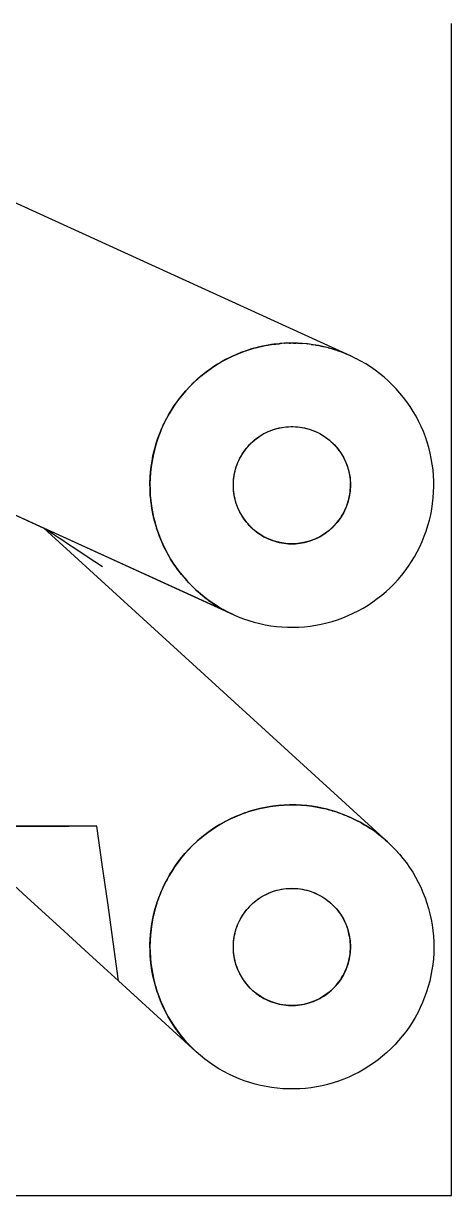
# Model space of a CAD drawing. Header units: millimetres. Extents: x -70 to 246, y -216 to 66.
# Drawn here: x 41.9 to 66, y -66 to 0 of the extents above; entities that cross this region are included whole.
import ezdxf

# ---------------------------------------------------------------- set-up
doc = ezdxf.new("R2010")
doc.units = ezdxf.units.MM
doc.layers.add('TOP_XY', color=7, linetype='Continuous')

msp = doc.modelspace()

# ---------------------------------------------------------------- linework, layer by layer
for centre in [(57, -26), (57, -52)]:
    msp.add_circle(centre, 3.3)
at = {"layer": 'TOP_XY'}
for p, q in [((66, -66), (66, 0)), ((40.851, -9.841), (60.32, -18.721)), ((54.426, -18.426), (54.127, -18.534)), ((54.149, -18.525), (54.384, -18.44)), ((54.384, -18.44), (54.622, -18.362)), ((54.384, -18.44), (54.426, -18.426)), ((54.729, -18.329), (54.426, -18.426)), ((54.622, -18.362), (54.426, -18.426)), ((54.622, -18.362), (54.862, -18.291)), ((54.622, -18.362), (54.729, -18.329)), ((55.036, -18.245), (54.729, -18.329)), ((54.862, -18.291), (54.729, -18.329)), ((54.862, -18.291), (55.105, -18.228)), ((54.862, -18.291), (55.036, -18.245)), ((55.345, -18.173), (55.036, -18.245)), ((55.105, -18.228), (55.036, -18.245)), ((55.105, -18.228), (55.349, -18.172)), ((55.105, -18.228), (55.345, -18.173)), ((55.658, -18.113), (55.345, -18.173)), ((55.349, -18.172), (55.345, -18.173)), ((55.349, -18.172), (55.594, -18.124)), ((55.594, -18.124), (55.841, -18.084)), ((55.594, -18.124), (55.658, -18.113)), ((55.973, -18.066), (55.658, -18.113)), ((55.841, -18.084), (55.658, -18.113)), ((55.841, -18.084), (56.09, -18.052)), ((55.841, -18.084), (55.973, -18.066)), ((56.289, -18.032), (55.973, -18.066)), ((56.09, -18.052), (55.973, -18.066)), ((56.09, -18.052), (56.339, -18.027)), ((56.09, -18.052), (56.289, -18.032)), ((56.606, -18.01), (56.289, -18.032)), ((56.339, -18.027), (56.289, -18.032)), ((56.588, -18.011), (56.339, -18.027)), ((56.839, -18.002), (56.588, -18.011)), ((56.588, -18.011), (56.606, -18.01)), ((56.924, -18), (56.606, -18.01)), ((56.839, -18.002), (56.606, -18.01)), ((57.089, -18), (56.839, -18.002)), ((56.839, -18.002), (56.924, -18)), ((57.089, -18), (56.924, -18)), ((57.242, -18.004), (56.924, -18)), ((57.339, -18.007), (57.089, -18)), ((57.089, -18), (57.242, -18.004)), ((57.339, -18.007), (57.242, -18.004)), ((57.56, -18.02), (57.242, -18.004)), ((57.589, -18.022), (57.339, -18.007)), ((57.339, -18.007), (57.56, -18.02)), ((57.589, -18.022), (57.56, -18.02)), ((57.877, -18.048), (57.56, -18.02)), ((57.838, -18.044), (57.589, -18.022)), ((58.087, -18.074), (57.838, -18.044)), ((57.838, -18.044), (57.877, -18.048)), ((58.087, -18.074), (57.877, -18.048)), ((58.192, -18.089), (57.877, -18.048)), ((58.334, -18.112), (58.087, -18.074)), ((58.087, -18.074), (58.192, -18.089)), ((58.334, -18.112), (58.192, -18.089)), ((58.506, -18.143), (58.192, -18.089)), ((58.58, -18.158), (58.334, -18.112)), ((58.334, -18.112), (58.506, -18.143)), ((58.58, -18.158), (58.506, -18.143)), ((58.817, -18.209), (58.506, -18.143)), ((58.825, -18.211), (58.58, -18.158)), ((58.58, -18.158), (58.817, -18.209)), ((58.825, -18.211), (58.817, -18.209)), ((59.125, -18.287), (58.817, -18.209)), ((59.068, -18.272), (58.825, -18.211)), ((59.308, -18.34), (59.068, -18.272)), ((59.068, -18.272), (59.125, -18.287)), ((59.308, -18.34), (59.125, -18.287)), ((59.43, -18.378), (59.125, -18.287)), ((59.547, -18.416), (59.308, -18.34)), ((59.308, -18.34), (59.43, -18.378)), ((59.547, -18.416), (59.43, -18.378)), ((59.731, -18.481), (59.43, -18.378)), ((59.783, -18.5), (59.547, -18.416)), ((59.547, -18.416), (59.731, -18.481)), ((52.98, -19.083), (52.708, -19.249)), ((52.804, -19.189), (53.019, -19.061)), ((52.804, -19.189), (52.98, -19.083)), ((53.258, -18.929), (52.98, -19.083)), ((53.019, -19.061), (52.98, -19.083)), ((53.019, -19.061), (53.239, -18.939)), ((53.239, -18.939), (53.461, -18.825)), ((53.239, -18.939), (53.258, -18.929)), ((53.542, -18.786), (53.258, -18.929)), ((53.461, -18.825), (53.258, -18.929)), ((53.461, -18.825), (53.687, -18.718)), ((53.461, -18.825), (53.542, -18.786)), ((53.832, -18.654), (53.542, -18.786)), ((53.687, -18.718), (53.542, -18.786)), ((53.687, -18.718), (53.917, -18.618)), ((53.687, -18.718), (53.832, -18.654)), ((54.127, -18.534), (53.832, -18.654)), ((53.917, -18.618), (53.832, -18.654)), ((53.917, -18.618), (54.149, -18.525)), ((53.917, -18.618), (54.127, -18.534)), ((54.149, -18.525), (54.127, -18.534)), ((59.783, -18.5), (59.731, -18.481)), ((60.028, -18.595), (59.731, -18.481)), ((60.016, -18.59), (59.783, -18.5)), ((60.169, -18.654), (60.016, -18.59)), ((60.016, -18.59), (60.028, -18.595)), ((60.32, -18.721), (60.028, -18.595)), ((60.169, -18.654), (60.028, -18.595)), ((60.32, -18.721), (60.169, -18.654)), ((60.32, -18.721), (60.607, -18.859)), ((60.888, -19.008), (60.607, -18.859)), ((61.163, -19.168), (60.888, -19.008)), ((51.794, -19.925), (51.987, -19.765)), ((52.186, -19.611), (51.935, -19.807)), ((51.987, -19.765), (51.935, -19.807)), ((51.987, -19.765), (52.184, -19.612)), ((52.184, -19.612), (52.387, -19.464)), ((52.184, -19.612), (52.186, -19.611)), ((52.443, -19.425), (52.186, -19.611)), ((52.387, -19.464), (52.186, -19.611)), ((52.387, -19.464), (52.593, -19.323)), ((52.387, -19.464), (52.443, -19.425)), ((52.708, -19.249), (52.443, -19.425)), ((52.593, -19.323), (52.443, -19.425)), ((52.593, -19.323), (52.804, -19.189)), ((52.593, -19.323), (52.708, -19.249)), ((52.804, -19.189), (52.708, -19.249)), ((61.431, -19.339), (61.163, -19.168)), ((61.692, -19.521), (61.431, -19.339)), ((61.946, -19.712), (61.692, -19.521)), ((62.192, -19.914), (61.946, -19.712)), ((51.234, -20.454), (51.018, -20.688)), ((51.077, -20.623), (51.248, -20.44)), ((51.077, -20.623), (51.234, -20.454)), ((51.459, -20.229), (51.234, -20.454)), ((51.248, -20.44), (51.234, -20.454)), ((51.248, -20.44), (51.425, -20.263)), ((51.425, -20.263), (51.607, -20.091)), ((51.425, -20.263), (51.459, -20.229)), ((51.693, -20.014), (51.459, -20.229)), ((51.607, -20.091), (51.459, -20.229)), ((51.607, -20.091), (51.794, -19.925)), ((51.607, -20.091), (51.693, -20.014)), ((51.935, -19.807), (51.693, -20.014)), ((51.794, -19.925), (51.693, -20.014)), ((51.794, -19.925), (51.935, -19.807)), ((62.43, -20.125), (62.192, -19.914)), ((62.659, -20.346), (62.43, -20.125)), ((62.88, -20.575), (62.659, -20.346)), ((50.599, -21.202), (50.752, -21.004)), ((50.812, -20.93), (50.615, -21.18)), ((50.752, -21.004), (50.615, -21.18)), ((50.752, -21.004), (50.911, -20.811)), ((50.752, -21.004), (50.812, -20.93)), ((51.018, -20.688), (50.812, -20.93)), ((50.911, -20.811), (50.812, -20.93)), ((50.911, -20.811), (51.077, -20.623)), ((50.911, -20.811), (51.018, -20.688)), ((51.077, -20.623), (51.018, -20.688)), ((63.091, -20.813), (62.88, -20.575)), ((63.292, -21.059), (63.091, -20.813)), ((63.484, -21.314), (63.292, -21.059)), ((50.252, -21.702), (50.087, -21.974)), ((50.177, -21.823), (50.311, -21.611)), ((50.177, -21.823), (50.252, -21.702)), ((50.429, -21.437), (50.252, -21.702)), ((50.311, -21.611), (50.252, -21.702)), ((50.311, -21.611), (50.452, -21.404)), ((50.311, -21.611), (50.429, -21.437)), ((50.615, -21.18), (50.429, -21.437)), ((50.452, -21.404), (50.429, -21.437)), ((50.452, -21.404), (50.599, -21.202)), ((50.599, -21.202), (50.615, -21.18)), ((63.665, -21.575), (63.484, -21.314)), ((63.835, -21.843), (63.665, -21.575)), ((49.932, -22.252), (49.789, -22.536)), ((49.816, -22.48), (49.929, -22.257)), ((49.929, -22.257), (50.05, -22.038)), ((49.929, -22.257), (49.932, -22.252)), ((50.087, -21.974), (49.932, -22.252)), ((50.05, -22.038), (49.932, -22.252)), ((50.05, -22.038), (50.177, -21.823)), ((50.05, -22.038), (50.087, -21.974)), ((50.177, -21.823), (50.087, -21.974)), ((63.995, -22.119), (63.835, -21.843)), ((64.144, -22.4), (63.995, -22.119)), ((64.282, -22.687), (64.144, -22.4)), ((49.518, -23.169), (49.61, -22.937)), ((49.657, -22.825), (49.536, -23.12)), ((49.61, -22.937), (49.536, -23.12)), ((49.61, -22.937), (49.709, -22.707)), ((49.61, -22.937), (49.657, -22.825)), ((49.789, -22.536), (49.657, -22.825)), ((49.709, -22.707), (49.657, -22.825)), ((49.709, -22.707), (49.816, -22.48)), ((49.709, -22.707), (49.789, -22.536)), ((49.816, -22.48), (49.789, -22.536)), ((55.312, -23.164), (55.426, -23.099)), ((55.426, -23.099), (55.543, -23.039)), ((55.543, -23.039), (55.662, -22.984)), ((55.662, -22.984), (55.783, -22.933)), ((55.783, -22.933), (55.906, -22.887)), ((55.906, -22.887), (56.03, -22.846)), ((56.03, -22.846), (56.156, -22.81)), ((56.156, -22.81), (56.284, -22.779)), ((56.284, -22.779), (56.413, -22.753)), ((56.413, -22.753), (56.542, -22.732)), ((56.542, -22.732), (56.672, -22.716)), ((56.672, -22.716), (56.803, -22.706)), ((56.803, -22.706), (56.934, -22.701)), ((56.934, -22.701), (57.066, -22.701)), ((57.066, -22.701), (57.197, -22.706)), ((57.197, -22.706), (57.328, -22.716)), ((57.328, -22.716), (57.458, -22.732)), ((57.458, -22.732), (57.587, -22.753)), ((57.587, -22.753), (57.716, -22.779)), ((57.716, -22.779), (57.844, -22.81)), ((57.844, -22.81), (57.97, -22.846)), ((57.97, -22.846), (58.094, -22.887)), ((58.094, -22.887), (58.217, -22.933)), ((58.217, -22.933), (58.338, -22.984)), ((58.338, -22.984), (58.457, -23.039)), ((58.457, -23.039), (58.574, -23.099)), ((58.574, -23.099), (58.688, -23.164)), ((64.408, -22.979), (64.282, -22.687)), ((64.522, -23.276), (64.408, -22.979)), ((49.331, -23.722), (49.247, -24.029)), ((49.285, -23.883), (49.355, -23.643)), ((49.285, -23.883), (49.331, -23.722)), ((49.428, -23.419), (49.331, -23.722)), ((49.355, -23.643), (49.331, -23.722)), ((49.355, -23.643), (49.433, -23.405)), ((49.355, -23.643), (49.428, -23.419)), ((49.536, -23.12), (49.428, -23.419)), ((49.433, -23.405), (49.428, -23.419)), ((49.433, -23.405), (49.518, -23.169)), ((49.518, -23.169), (49.536, -23.12)), ((54.51, -23.834), (54.598, -23.737)), ((54.598, -23.737), (54.69, -23.643)), ((54.69, -23.643), (54.785, -23.553)), ((54.785, -23.553), (54.884, -23.467)), ((54.884, -23.467), (54.987, -23.385)), ((54.987, -23.385), (55.092, -23.307)), ((55.092, -23.307), (55.201, -23.234)), ((55.201, -23.234), (55.312, -23.164)), ((58.688, -23.164), (58.799, -23.234)), ((58.799, -23.234), (58.908, -23.307)), ((58.908, -23.307), (59.013, -23.385)), ((59.013, -23.385), (59.116, -23.467)), ((59.116, -23.467), (59.215, -23.553)), ((59.215, -23.553), (59.31, -23.643)), ((59.31, -23.643), (59.402, -23.737)), ((59.402, -23.737), (59.49, -23.834)), ((64.624, -23.577), (64.522, -23.276)), ((64.714, -23.882), (64.624, -23.577)), ((49.174, -24.338), (49.115, -24.651)), ((49.116, -24.643), (49.168, -24.37)), ((49.168, -24.37), (49.223, -24.125)), ((49.168, -24.37), (49.174, -24.338)), ((49.247, -24.029), (49.174, -24.338)), ((49.223, -24.125), (49.174, -24.338)), ((49.223, -24.125), (49.285, -23.883)), ((49.223, -24.125), (49.247, -24.029)), ((49.285, -23.883), (49.247, -24.029)), ((54.069, -24.484), (54.131, -24.369)), ((54.131, -24.369), (54.198, -24.256)), ((54.198, -24.256), (54.27, -24.146)), ((54.27, -24.146), (54.346, -24.039)), ((54.346, -24.039), (54.426, -23.935)), ((54.426, -23.935), (54.51, -23.834)), ((59.49, -23.834), (59.574, -23.935)), ((59.574, -23.935), (59.654, -24.039)), ((59.654, -24.039), (59.73, -24.146)), ((59.73, -24.146), (59.802, -24.256)), ((59.802, -24.256), (59.869, -24.369)), ((59.869, -24.369), (59.931, -24.484)), ((64.793, -24.19), (64.714, -23.882)), ((64.858, -24.501), (64.793, -24.19)), ((34.368, -24.47), (53.68, -33.279)), ((34.368, -24.47), (43.017, -28.415)), ((49.067, -24.965), (49.032, -25.282)), ((49.035, -25.255), (49.069, -24.948)), ((49.035, -25.255), (49.067, -24.965)), ((49.115, -24.651), (49.067, -24.965)), ((49.069, -24.948), (49.067, -24.965)), ((49.069, -24.948), (49.116, -24.643)), ((49.069, -24.948), (49.115, -24.651)), ((49.116, -24.643), (49.115, -24.651)), ((53.827, -25.093), (53.866, -24.968)), ((53.866, -24.968), (53.909, -24.844)), ((53.909, -24.844), (53.958, -24.722)), ((53.958, -24.722), (54.011, -24.602)), ((54.011, -24.602), (54.069, -24.484)), ((59.931, -24.484), (59.989, -24.602)), ((59.989, -24.602), (60.042, -24.722)), ((60.042, -24.722), (60.091, -24.844)), ((60.091, -24.844), (60.134, -24.968)), ((60.134, -24.968), (60.173, -25.093)), ((64.912, -24.815), (64.858, -24.501)), ((64.953, -25.13), (64.912, -24.815)), ((49.01, -25.599), (49, -25.917)), ((49.001, -25.872), (49.012, -25.563)), ((49.001, -25.872), (49.01, -25.599)), ((49.032, -25.282), (49.01, -25.599)), ((49.012, -25.563), (49.01, -25.599)), ((49.012, -25.563), (49.035, -25.255)), ((49.012, -25.563), (49.032, -25.282)), ((49.035, -25.255), (49.032, -25.282)), ((53.703, -25.869), (53.71, -25.738)), ((53.71, -25.738), (53.723, -25.607)), ((53.723, -25.607), (53.742, -25.477)), ((53.742, -25.477), (53.765, -25.348)), ((53.765, -25.348), (53.793, -25.22)), ((53.793, -25.22), (53.827, -25.093)), ((60.173, -25.093), (60.207, -25.22)), ((60.207, -25.22), (60.235, -25.348)), ((60.235, -25.348), (60.258, -25.477)), ((60.258, -25.477), (60.277, -25.607)), ((60.277, -25.607), (60.29, -25.738)), ((60.29, -25.738), (60.297, -25.869)), ((64.981, -25.447), (64.953, -25.13)), ((64.997, -25.765), (64.981, -25.447)), ((49.001, -25.872), (49, -25.917)), ((49.002, -26.181), (49, -25.917)), ((49, -25.917), (49.003, -26.235)), ((49.002, -26.181), (49.001, -25.872)), ((49.015, -26.49), (49.002, -26.181)), ((49.002, -26.181), (49.003, -26.235)), ((49.015, -26.49), (49.003, -26.235)), ((49.003, -26.235), (49.019, -26.553)), ((53.7, -26), (53.703, -25.869)), ((53.703, -26.131), (53.7, -26)), ((53.71, -26.262), (53.703, -26.131)), ((53.723, -26.393), (53.71, -26.262)), ((53.742, -26.523), (53.723, -26.393)), ((60.258, -26.523), (60.277, -26.393)), ((60.277, -26.393), (60.29, -26.262)), ((60.29, -26.262), (60.297, -26.131)), ((60.3, -26), (60.297, -25.869)), ((60.297, -26.131), (60.3, -26)), ((64.99, -26.401), (65, -26.083)), ((65, -26.083), (64.997, -25.765)), ((49.04, -26.798), (49.015, -26.49)), ((49.015, -26.49), (49.019, -26.553)), ((49.04, -26.798), (49.019, -26.553)), ((49.019, -26.553), (49.047, -26.87)), ((49.077, -27.105), (49.04, -26.798)), ((49.04, -26.798), (49.047, -26.87)), ((49.077, -27.105), (49.047, -26.87)), ((49.047, -26.87), (49.088, -27.185)), ((53.765, -26.652), (53.742, -26.523)), ((53.793, -26.78), (53.765, -26.652)), ((53.827, -26.907), (53.793, -26.78)), ((53.866, -27.032), (53.827, -26.907)), ((53.909, -27.156), (53.866, -27.032)), ((60.091, -27.156), (60.134, -27.032)), ((60.134, -27.032), (60.173, -26.907)), ((60.173, -26.907), (60.207, -26.78)), ((60.207, -26.78), (60.235, -26.652)), ((60.235, -26.652), (60.258, -26.523)), ((64.885, -27.349), (64.933, -27.035)), ((64.933, -27.035), (64.968, -26.718)), ((64.968, -26.718), (64.99, -26.401)), ((49.125, -27.41), (49.077, -27.105)), ((49.077, -27.105), (49.088, -27.185)), ((49.125, -27.41), (49.088, -27.185)), ((49.088, -27.185), (49.142, -27.499)), ((49.186, -27.713), (49.125, -27.41)), ((49.125, -27.41), (49.142, -27.499)), ((49.186, -27.713), (49.142, -27.499)), ((49.142, -27.499), (49.207, -27.81)), ((49.258, -28.014), (49.186, -27.713)), ((49.186, -27.713), (49.207, -27.81)), ((53.958, -27.278), (53.909, -27.156)), ((54.011, -27.398), (53.958, -27.278)), ((54.069, -27.516), (54.011, -27.398)), ((54.131, -27.631), (54.069, -27.516)), ((54.198, -27.744), (54.131, -27.631)), ((59.802, -27.744), (59.869, -27.631)), ((59.869, -27.631), (59.931, -27.516)), ((59.931, -27.516), (59.989, -27.398)), ((59.989, -27.398), (60.042, -27.278)), ((60.042, -27.278), (60.091, -27.156)), ((64.753, -27.971), (64.826, -27.662)), ((64.826, -27.662), (64.885, -27.349)), ((49.258, -28.014), (49.207, -27.81)), ((49.207, -27.81), (49.286, -28.118)), ((49.341, -28.311), (49.258, -28.014)), ((49.258, -28.014), (49.286, -28.118)), ((49.341, -28.311), (49.286, -28.118)), ((49.286, -28.118), (49.376, -28.423)), ((49.436, -28.605), (49.341, -28.311)), ((49.341, -28.311), (49.376, -28.423)), ((54.27, -27.854), (54.198, -27.744)), ((54.346, -27.961), (54.27, -27.854)), ((54.426, -28.065), (54.346, -27.961)), ((54.51, -28.166), (54.426, -28.065)), ((54.598, -28.263), (54.51, -28.166)), ((54.598, -28.263), (54.69, -28.357)), ((54.69, -28.357), (54.785, -28.447)), ((59.215, -28.447), (59.31, -28.357)), ((59.31, -28.357), (59.402, -28.263)), ((59.402, -28.263), (59.49, -28.166)), ((59.49, -28.166), (59.574, -28.065)), ((59.574, -28.065), (59.654, -27.961)), ((59.654, -27.961), (59.73, -27.854)), ((59.73, -27.854), (59.802, -27.744)), ((64.572, -28.581), (64.669, -28.278)), ((64.669, -28.278), (64.753, -27.971)), ((43.018, -28.415), (43.017, -28.415)), ((43.017, -28.415), (43.017, -28.415)), ((53.68, -33.279), (43.017, -28.415)), ((43.017, -28.415), (43.017, -28.415)), ((43.017, -28.415), (62.392, -46.09)), ((43.019, -28.416), (43.018, -28.415)), ((43.018, -28.415), (43.018, -28.415)), ((43.02, -28.417), (43.019, -28.416)), ((43.019, -28.416), (43.019, -28.416)), ((43.021, -28.418), (43.02, -28.417)), ((43.022, -28.418), (43.021, -28.418)), ((43.024, -28.419), (43.022, -28.418)), ((43.025, -28.42), (43.024, -28.419)), ((43.027, -28.422), (43.025, -28.42)), ((43.03, -28.423), (43.027, -28.422)), ((43.032, -28.425), (43.03, -28.423)), ((43.035, -28.427), (43.032, -28.425)), ((43.038, -28.429), (43.035, -28.427)), ((43.041, -28.431), (43.038, -28.429)), ((43.045, -28.433), (43.041, -28.431)), ((43.05, -28.437), (43.045, -28.433)), ((43.055, -28.44), (43.05, -28.437)), ((43.061, -28.444), (43.055, -28.44)), ((43.069, -28.449), (43.061, -28.444)), ((43.076, -28.454), (43.069, -28.449)), ((43.086, -28.46), (43.076, -28.454)), ((43.097, -28.468), (43.086, -28.46)), ((43.11, -28.476), (43.097, -28.468)), ((43.127, -28.487), (43.11, -28.476)), ((43.146, -28.5), (43.127, -28.487)), ((43.17, -28.515), (43.146, -28.5)), ((43.198, -28.534), (43.17, -28.515)), ((43.232, -28.557), (43.198, -28.534)), ((43.273, -28.584), (43.232, -28.557)), ((43.328, -28.62), (43.273, -28.584)), ((43.401, -28.669), (43.328, -28.62)), ((43.492, -28.729), (43.401, -28.669)), ((43.617, -28.811), (43.492, -28.729)), ((43.789, -28.924), (43.617, -28.811)), ((44.027, -29.082), (43.789, -28.924)), ((49.436, -28.605), (49.376, -28.423)), ((49.376, -28.423), (49.478, -28.724)), ((49.542, -28.895), (49.436, -28.605)), ((49.436, -28.605), (49.478, -28.724)), ((49.542, -28.895), (49.478, -28.724)), ((49.478, -28.724), (49.592, -29.021)), ((49.66, -29.181), (49.542, -28.895)), ((49.542, -28.895), (49.592, -29.021)), ((49.66, -29.181), (49.592, -29.021)), ((49.592, -29.021), (49.718, -29.313)), ((54.785, -28.447), (54.884, -28.533)), ((54.884, -28.533), (54.987, -28.615)), ((54.987, -28.615), (55.092, -28.693)), ((55.092, -28.693), (55.201, -28.766)), ((55.201, -28.766), (55.312, -28.836)), ((55.312, -28.836), (55.426, -28.901)), ((55.426, -28.901), (55.543, -28.961)), ((55.543, -28.961), (55.662, -29.016)), ((55.662, -29.016), (55.783, -29.067)), ((58.217, -29.067), (58.338, -29.016)), ((58.338, -29.016), (58.457, -28.961)), ((58.457, -28.961), (58.574, -28.901)), ((58.574, -28.901), (58.688, -28.836)), ((58.688, -28.836), (58.799, -28.766)), ((58.799, -28.766), (58.908, -28.693)), ((58.908, -28.693), (59.013, -28.615)), ((59.013, -28.615), (59.116, -28.533)), ((59.116, -28.533), (59.215, -28.447)), ((64.343, -29.175), (64.464, -28.88)), ((64.464, -28.88), (64.572, -28.581)), ((44.36, -29.302), (44.027, -29.082)), ((44.821, -29.607), (44.36, -29.302)), ((45.457, -30.026), (44.821, -29.607)), ((49.788, -29.462), (49.66, -29.181)), ((49.66, -29.181), (49.718, -29.313)), ((49.788, -29.462), (49.718, -29.313)), ((49.718, -29.313), (49.856, -29.6)), ((49.927, -29.738), (49.788, -29.462)), ((49.788, -29.462), (49.856, -29.6)), ((49.927, -29.738), (49.856, -29.6)), ((49.856, -29.6), (50.005, -29.881)), ((55.783, -29.067), (55.906, -29.113)), ((55.906, -29.113), (56.03, -29.154)), ((56.03, -29.154), (56.156, -29.19)), ((56.156, -29.19), (56.284, -29.221)), ((56.284, -29.221), (56.413, -29.247)), ((56.413, -29.247), (56.542, -29.268)), ((56.542, -29.268), (56.672, -29.284)), ((56.672, -29.284), (56.803, -29.294)), ((56.803, -29.294), (56.934, -29.299)), ((56.934, -29.299), (57.066, -29.299)), ((57.066, -29.299), (57.197, -29.294)), ((57.197, -29.294), (57.328, -29.284)), ((57.328, -29.284), (57.458, -29.268)), ((57.458, -29.268), (57.587, -29.247)), ((57.587, -29.247), (57.716, -29.221)), ((57.716, -29.221), (57.844, -29.19)), ((57.844, -29.19), (57.97, -29.154)), ((57.97, -29.154), (58.094, -29.113)), ((58.094, -29.113), (58.217, -29.067)), ((64.068, -29.748), (64.211, -29.464)), ((64.211, -29.464), (64.343, -29.175)), ((46.315, -30.593), (45.457, -30.026)), ((50.077, -30.008), (49.927, -29.738)), ((49.927, -29.738), (50.005, -29.881)), ((50.077, -30.008), (50.005, -29.881)), ((50.005, -29.881), (50.165, -30.157)), ((50.237, -30.273), (50.077, -30.008)), ((50.077, -30.008), (50.165, -30.157)), ((50.237, -30.273), (50.165, -30.157)), ((50.165, -30.157), (50.335, -30.425)), ((50.407, -30.531), (50.237, -30.273)), ((50.237, -30.273), (50.335, -30.425)), ((63.571, -30.563), (63.748, -30.298)), ((63.748, -30.298), (63.913, -30.026)), ((63.913, -30.026), (64.068, -29.748)), ((50.407, -30.531), (50.335, -30.425)), ((50.335, -30.425), (50.516, -30.686)), ((50.587, -30.782), (50.407, -30.531)), ((50.407, -30.531), (50.516, -30.686)), ((50.587, -30.782), (50.516, -30.686)), ((50.516, -30.686), (50.708, -30.941)), ((50.776, -31.026), (50.587, -30.782)), ((50.587, -30.782), (50.708, -30.941)), ((50.776, -31.026), (50.708, -30.941)), ((50.708, -30.941), (50.909, -31.187)), ((63.188, -31.07), (63.385, -30.82)), ((63.385, -30.82), (63.571, -30.563)), ((50.975, -31.263), (50.776, -31.026)), ((50.776, -31.026), (50.909, -31.187)), ((50.975, -31.263), (50.909, -31.187)), ((50.909, -31.187), (51.12, -31.425)), ((51.182, -31.491), (50.975, -31.263)), ((50.975, -31.263), (51.12, -31.425)), ((51.182, -31.491), (51.12, -31.425)), ((51.12, -31.425), (51.341, -31.654)), ((51.399, -31.712), (51.182, -31.491)), ((51.182, -31.491), (51.341, -31.654)), ((51.399, -31.712), (51.341, -31.654)), ((51.341, -31.654), (51.57, -31.875)), ((62.541, -31.771), (62.766, -31.546)), ((62.766, -31.546), (62.982, -31.312)), ((62.982, -31.312), (63.188, -31.07)), ((51.624, -31.924), (51.399, -31.712)), ((51.399, -31.712), (51.57, -31.875)), ((51.624, -31.924), (51.57, -31.875)), ((51.57, -31.875), (51.808, -32.086)), ((51.856, -32.127), (51.624, -31.924)), ((51.624, -31.924), (51.808, -32.086)), ((51.856, -32.127), (51.808, -32.086)), ((51.808, -32.086), (52.054, -32.288)), ((52.097, -32.321), (51.856, -32.127)), ((51.856, -32.127), (52.054, -32.288)), ((52.097, -32.321), (52.054, -32.288)), ((52.054, -32.288), (52.308, -32.479)), ((52.345, -32.506), (52.097, -32.321)), ((52.097, -32.321), (52.308, -32.479)), ((61.814, -32.389), (62.065, -32.193)), ((62.065, -32.193), (62.307, -31.986)), ((62.307, -31.986), (62.541, -31.771)), ((52.345, -32.506), (52.308, -32.479)), ((52.308, -32.479), (52.569, -32.661)), ((52.599, -32.681), (52.345, -32.506)), ((52.345, -32.506), (52.569, -32.661)), ((52.599, -32.681), (52.569, -32.661)), ((52.569, -32.661), (52.837, -32.832)), ((52.861, -32.846), (52.599, -32.681)), ((52.599, -32.681), (52.837, -32.832)), ((52.861, -32.846), (52.837, -32.832)), ((52.837, -32.832), (53.112, -32.992)), ((52.861, -32.846), (53.128, -33.001)), ((52.861, -32.846), (53.112, -32.992)), ((53.128, -33.001), (53.112, -32.992)), ((53.112, -32.992), (53.393, -33.141)), ((60.742, -33.071), (61.02, -32.917)), ((61.02, -32.917), (61.292, -32.751)), ((61.292, -32.751), (61.557, -32.575)), ((61.557, -32.575), (61.814, -32.389)), ((53.401, -33.145), (53.128, -33.001)), ((53.128, -33.001), (53.393, -33.141)), ((53.68, -33.279), (53.393, -33.141)), ((53.401, -33.145), (53.393, -33.141)), ((53.68, -33.279), (53.401, -33.145)), ((53.68, -33.279), (53.972, -33.405)), ((53.972, -33.405), (54.269, -33.519)), ((54.269, -33.519), (54.57, -33.622)), ((54.57, -33.622), (54.875, -33.713)), ((59.271, -33.671), (59.574, -33.574)), ((59.574, -33.574), (59.873, -33.466)), ((59.873, -33.466), (60.168, -33.346)), ((60.168, -33.346), (60.458, -33.214)), ((60.458, -33.214), (60.742, -33.071)), ((54.875, -33.713), (55.183, -33.791)), ((55.183, -33.791), (55.494, -33.857)), ((55.494, -33.857), (55.808, -33.911)), ((55.808, -33.911), (56.123, -33.952)), ((56.123, -33.952), (56.44, -33.98)), ((56.44, -33.98), (56.758, -33.996)), ((56.758, -33.996), (57.076, -34)), ((57.076, -34), (57.394, -33.99)), ((57.394, -33.99), (57.711, -33.968)), ((57.711, -33.968), (58.027, -33.934)), ((58.027, -33.934), (58.342, -33.887)), ((58.342, -33.887), (58.655, -33.827)), ((58.655, -33.827), (58.964, -33.755)), ((58.964, -33.755), (59.271, -33.671)), ((54.91, -44.278), (55.196, -44.206)), ((55.294, -44.184), (54.985, -44.258)), ((55.196, -44.206), (54.985, -44.258)), ((55.196, -44.206), (55.484, -44.145)), ((55.196, -44.206), (55.294, -44.184)), ((55.606, -44.122), (55.294, -44.184)), ((55.484, -44.145), (55.294, -44.184)), ((55.484, -44.145), (55.775, -44.094)), ((55.484, -44.145), (55.606, -44.122)), ((55.921, -44.073), (55.606, -44.122)), ((55.775, -44.094), (55.606, -44.122)), ((55.775, -44.094), (56.067, -44.055)), ((55.775, -44.094), (55.921, -44.073)), ((56.237, -44.036), (55.921, -44.073)), ((56.067, -44.055), (55.921, -44.073)), ((56.067, -44.055), (56.36, -44.026)), ((56.067, -44.055), (56.237, -44.036)), ((56.554, -44.012), (56.237, -44.036)), ((56.36, -44.026), (56.237, -44.036)), ((56.36, -44.026), (56.654, -44.007)), ((56.36, -44.026), (56.554, -44.012)), ((56.872, -44.001), (56.554, -44.012)), ((56.654, -44.007), (56.554, -44.012)), ((56.654, -44.007), (56.949, -44)), ((56.654, -44.007), (56.872, -44.001)), ((56.949, -44), (56.872, -44.001)), ((57.19, -44.002), (56.872, -44.001)), ((56.949, -44), (57.244, -44.004)), ((56.949, -44), (57.19, -44.002)), ((57.244, -44.004), (57.19, -44.002)), ((57.508, -44.016), (57.19, -44.002)), ((57.244, -44.004), (57.538, -44.018)), ((57.244, -44.004), (57.508, -44.016)), ((57.538, -44.018), (57.508, -44.016)), ((57.825, -44.043), (57.508, -44.016)), ((57.538, -44.018), (57.832, -44.043)), ((57.538, -44.018), (57.825, -44.043)), ((57.832, -44.043), (57.825, -44.043)), ((58.141, -44.082), (57.825, -44.043)), ((57.832, -44.043), (58.125, -44.079)), ((58.125, -44.079), (58.416, -44.126)), ((58.125, -44.079), (58.141, -44.082)), ((58.416, -44.126), (58.141, -44.082)), ((58.454, -44.133), (58.141, -44.082)), ((58.416, -44.126), (58.705, -44.184)), ((58.416, -44.126), (58.454, -44.133)), ((58.705, -44.184), (58.454, -44.133)), ((58.766, -44.197), (58.454, -44.133)), ((58.992, -44.252), (58.705, -44.184)), ((58.705, -44.184), (58.766, -44.197)), ((58.992, -44.252), (58.766, -44.197)), ((59.075, -44.274), (58.766, -44.197)), ((53.495, -44.808), (53.212, -44.953)), ((53.267, -44.924), (53.53, -44.792)), ((53.267, -44.924), (53.495, -44.808)), ((53.784, -44.675), (53.495, -44.808)), ((53.53, -44.792), (53.495, -44.808)), ((53.53, -44.792), (53.798, -44.669)), ((53.53, -44.792), (53.784, -44.675)), ((54.078, -44.553), (53.784, -44.675)), ((53.798, -44.669), (53.784, -44.675)), ((53.798, -44.669), (54.07, -44.556)), ((54.07, -44.556), (54.347, -44.453)), ((54.07, -44.556), (54.078, -44.553)), ((54.376, -44.442), (54.078, -44.553)), ((54.347, -44.453), (54.078, -44.553)), ((54.347, -44.453), (54.627, -44.36)), ((54.347, -44.453), (54.376, -44.442)), ((54.679, -44.344), (54.376, -44.442)), ((54.627, -44.36), (54.376, -44.442)), ((54.627, -44.36), (54.91, -44.278)), ((54.627, -44.36), (54.679, -44.344)), ((54.985, -44.258), (54.679, -44.344)), ((54.91, -44.278), (54.679, -44.344)), ((54.91, -44.278), (54.985, -44.258)), ((59.276, -44.331), (58.992, -44.252)), ((58.992, -44.252), (59.075, -44.274)), ((59.276, -44.331), (59.075, -44.274)), ((59.38, -44.362), (59.075, -44.274)), ((59.557, -44.42), (59.276, -44.331)), ((59.276, -44.331), (59.38, -44.362)), ((59.557, -44.42), (59.38, -44.362)), ((59.682, -44.463), (59.38, -44.362)), ((59.835, -44.519), (59.557, -44.42)), ((59.557, -44.42), (59.682, -44.463)), ((59.835, -44.519), (59.682, -44.463)), ((59.98, -44.576), (59.682, -44.463)), ((60.108, -44.629), (59.835, -44.519)), ((59.835, -44.519), (59.98, -44.576)), ((60.108, -44.629), (59.98, -44.576)), ((60.272, -44.7), (59.98, -44.576)), ((60.378, -44.748), (60.108, -44.629)), ((60.108, -44.629), (60.272, -44.7)), ((60.378, -44.748), (60.272, -44.7)), ((60.56, -44.836), (60.272, -44.7)), ((60.643, -44.878), (60.378, -44.748)), ((60.378, -44.748), (60.56, -44.836)), ((60.643, -44.878), (60.56, -44.836)), ((60.842, -44.983), (60.56, -44.836)), ((60.903, -45.017), (60.643, -44.878)), ((60.643, -44.878), (60.842, -44.983)), ((46.002, -45.2), (37.676, -45.2)), ((41.151, -45.2), (42.818, -45.2)), ((42.818, -45.2), (44.436, -45.2)), ((46.002, -45.2), (44.436, -45.2)), ((46.313, -47.351), (46.002, -45.2)), ((52.401, -45.454), (52.144, -45.642)), ((52.268, -45.55), (52.509, -45.38)), ((52.268, -45.55), (52.401, -45.454)), ((52.664, -45.277), (52.401, -45.454)), ((52.509, -45.38), (52.401, -45.454)), ((52.509, -45.38), (52.756, -45.219)), ((52.509, -45.38), (52.664, -45.277)), ((52.935, -45.11), (52.664, -45.277)), ((52.756, -45.219), (52.664, -45.277)), ((52.756, -45.219), (53.009, -45.067)), ((52.756, -45.219), (52.935, -45.11)), ((53.212, -44.953), (52.935, -45.11)), ((53.009, -45.067), (52.935, -45.11)), ((53.009, -45.067), (53.267, -44.924)), ((53.009, -45.067), (53.212, -44.953)), ((53.267, -44.924), (53.212, -44.953)), ((60.903, -45.017), (60.842, -44.983)), ((61.118, -45.141), (60.842, -44.983)), ((61.158, -45.165), (60.903, -45.017)), ((60.903, -45.017), (61.118, -45.141)), ((61.158, -45.165), (61.118, -45.141)), ((61.387, -45.31), (61.118, -45.141)), ((61.407, -45.323), (61.158, -45.165)), ((61.158, -45.165), (61.387, -45.31)), ((61.407, -45.323), (61.387, -45.31)), ((61.65, -45.49), (61.387, -45.31)), ((61.65, -45.49), (61.407, -45.323)), ((61.886, -45.666), (61.65, -45.49)), ((61.886, -45.666), (61.65, -45.49)), ((61.65, -45.49), (61.65, -45.49)), ((61.905, -45.68), (61.65, -45.49)), ((51.372, -46.315), (51.585, -46.111)), ((51.654, -46.048), (51.422, -46.266)), ((51.585, -46.111), (51.422, -46.266)), ((51.585, -46.111), (51.806, -45.916)), ((51.585, -46.111), (51.654, -46.048)), ((51.895, -45.84), (51.654, -46.048)), ((51.806, -45.916), (51.654, -46.048)), ((51.806, -45.916), (52.034, -45.728)), ((51.806, -45.916), (51.895, -45.84)), ((52.144, -45.642), (51.895, -45.84)), ((52.034, -45.728), (51.895, -45.84)), ((52.034, -45.728), (52.268, -45.55)), ((52.034, -45.728), (52.144, -45.642)), ((52.268, -45.55), (52.144, -45.642)), ((62.116, -45.85), (61.886, -45.666)), ((61.886, -45.666), (61.905, -45.68)), ((62.116, -45.85), (61.905, -45.68)), ((62.152, -45.88), (61.905, -45.68)), ((62.255, -45.968), (62.116, -45.85)), ((62.116, -45.85), (62.152, -45.88)), ((62.255, -45.968), (62.152, -45.88)), ((62.392, -46.09), (62.152, -45.88)), ((62.255, -45.968), (62.392, -46.09)), ((62.392, -46.09), (62.622, -46.309)), ((50.984, -46.727), (50.779, -46.97)), ((50.779, -46.97), (50.968, -46.745)), ((50.968, -46.745), (50.779, -46.97)), ((50.968, -46.745), (51.166, -46.526)), ((50.968, -46.745), (50.984, -46.727)), ((51.198, -46.492), (50.984, -46.727)), ((51.166, -46.526), (50.984, -46.727)), ((51.166, -46.526), (51.372, -46.315)), ((51.166, -46.526), (51.198, -46.492)), ((51.422, -46.266), (51.198, -46.492)), ((51.372, -46.315), (51.198, -46.492)), ((51.372, -46.315), (51.422, -46.266)), ((62.622, -46.309), (62.844, -46.537)), ((62.844, -46.537), (63.057, -46.774)), ((63.057, -46.774), (63.26, -47.019)), ((39.906, -47.234), (42.061, -49.2)), ((46.622, -49.521), (46.313, -47.351)), ((50.399, -47.48), (50.225, -47.746)), ((50.262, -47.688), (50.425, -47.442)), ((50.262, -47.688), (50.399, -47.48)), ((50.584, -47.222), (50.399, -47.48)), ((50.425, -47.442), (50.399, -47.48)), ((50.425, -47.442), (50.598, -47.203)), ((50.425, -47.442), (50.584, -47.222)), ((50.779, -46.97), (50.584, -47.222)), ((50.598, -47.203), (50.584, -47.222)), ((50.598, -47.203), (50.779, -46.97)), ((63.26, -47.019), (63.453, -47.271)), ((63.453, -47.271), (63.636, -47.532)), ((50.061, -48.019), (49.908, -48.298)), ((49.963, -48.196), (50.108, -47.939)), ((49.963, -48.196), (50.061, -48.019)), ((50.225, -47.746), (50.061, -48.019)), ((50.108, -47.939), (50.061, -48.019)), ((50.108, -47.939), (50.262, -47.688)), ((50.108, -47.939), (50.225, -47.746)), ((50.262, -47.688), (50.225, -47.746)), ((63.636, -47.532), (63.808, -47.799)), ((63.808, -47.799), (63.97, -48.073)), ((63.97, -48.073), (64.12, -48.353)), ((49.586, -48.995), (49.701, -48.724)), ((49.766, -48.583), (49.636, -48.873)), ((49.701, -48.724), (49.636, -48.873)), ((49.701, -48.724), (49.827, -48.457)), ((49.701, -48.724), (49.766, -48.583)), ((49.908, -48.298), (49.766, -48.583)), ((49.827, -48.457), (49.766, -48.583)), ((49.827, -48.457), (49.963, -48.196)), ((49.827, -48.457), (49.908, -48.298)), ((49.963, -48.196), (49.908, -48.298)), ((56.03, -48.846), (56.156, -48.81)), ((56.156, -48.81), (56.284, -48.779)), ((56.284, -48.779), (56.413, -48.753)), ((56.413, -48.753), (56.542, -48.732)), ((56.542, -48.732), (56.672, -48.716)), ((56.672, -48.716), (56.803, -48.706)), ((56.803, -48.706), (56.934, -48.701)), ((56.934, -48.701), (57.066, -48.701)), ((57.066, -48.701), (57.197, -48.706)), ((57.197, -48.706), (57.328, -48.716)), ((57.328, -48.716), (57.458, -48.732)), ((57.458, -48.732), (57.587, -48.753)), ((57.587, -48.753), (57.716, -48.779)), ((57.716, -48.779), (57.844, -48.81)), ((57.844, -48.81), (57.97, -48.846)), ((64.12, -48.353), (64.26, -48.639)), ((64.26, -48.639), (64.388, -48.93)), ((42.061, -49.2), (43.933, -50.908)), ((49.411, -49.468), (49.317, -49.772)), ((49.385, -49.549), (49.48, -49.271)), ((49.385, -49.549), (49.411, -49.468)), ((49.518, -49.169), (49.411, -49.468)), ((49.48, -49.271), (49.411, -49.468)), ((49.48, -49.271), (49.586, -48.995)), ((49.48, -49.271), (49.518, -49.169)), ((49.636, -48.873), (49.518, -49.169)), ((49.586, -48.995), (49.518, -49.169)), ((49.586, -48.995), (49.636, -48.873)), ((54.785, -49.553), (54.884, -49.467)), ((54.884, -49.467), (54.987, -49.385)), ((54.987, -49.385), (55.092, -49.307)), ((55.092, -49.307), (55.201, -49.234)), ((55.201, -49.234), (55.312, -49.164)), ((55.312, -49.164), (55.426, -49.099)), ((55.426, -49.099), (55.543, -49.039)), ((55.543, -49.039), (55.662, -48.984)), ((55.662, -48.984), (55.783, -48.933)), ((55.783, -48.933), (55.906, -48.887)), ((55.906, -48.887), (56.03, -48.846)), ((57.97, -48.846), (58.094, -48.887)), ((58.094, -48.887), (58.217, -48.933)), ((58.217, -48.933), (58.338, -48.984)), ((58.338, -48.984), (58.457, -49.039)), ((58.457, -49.039), (58.574, -49.099)), ((58.574, -49.099), (58.688, -49.164)), ((58.688, -49.164), (58.799, -49.234)), ((58.799, -49.234), (58.908, -49.307)), ((58.908, -49.307), (59.013, -49.385)), ((59.013, -49.385), (59.116, -49.467)), ((59.116, -49.467), (59.215, -49.553)), ((64.388, -48.93), (64.504, -49.227)), ((64.504, -49.227), (64.608, -49.527)), ((46.928, -51.71), (46.622, -49.521)), ((49.161, -50.405), (49.225, -50.117)), ((49.234, -50.079), (49.164, -50.389)), ((49.225, -50.117), (49.164, -50.389)), ((49.225, -50.117), (49.299, -49.832)), ((49.225, -50.117), (49.234, -50.079)), ((49.317, -49.772), (49.234, -50.079)), ((49.299, -49.832), (49.234, -50.079)), ((49.299, -49.832), (49.385, -49.549)), ((49.299, -49.832), (49.317, -49.772)), ((49.385, -49.549), (49.317, -49.772)), ((54.198, -50.256), (54.27, -50.146)), ((54.27, -50.146), (54.346, -50.039)), ((54.346, -50.039), (54.426, -49.935)), ((54.426, -49.935), (54.51, -49.834)), ((54.598, -49.737), (54.51, -49.834)), ((54.69, -49.643), (54.598, -49.737)), ((54.69, -49.643), (54.785, -49.553)), ((59.215, -49.553), (59.31, -49.643)), ((59.31, -49.643), (59.402, -49.737)), ((59.402, -49.737), (59.49, -49.834)), ((59.49, -49.834), (59.574, -49.935)), ((59.574, -49.935), (59.654, -50.039)), ((59.654, -50.039), (59.73, -50.146)), ((59.73, -50.146), (59.802, -50.256)), ((64.608, -49.527), (64.7, -49.831)), ((64.7, -49.831), (64.781, -50.139)), ((64.781, -50.139), (64.848, -50.45)), ((49.106, -50.702), (49.061, -51.017)), ((49.064, -50.986), (49.107, -50.695)), ((49.064, -50.986), (49.106, -50.702)), ((49.164, -50.389), (49.106, -50.702)), ((49.107, -50.695), (49.106, -50.702)), ((49.107, -50.695), (49.161, -50.405)), ((49.161, -50.405), (49.164, -50.389)), ((53.909, -50.844), (53.958, -50.722)), ((53.958, -50.722), (54.011, -50.602)), ((54.011, -50.602), (54.069, -50.484)), ((54.069, -50.484), (54.131, -50.369)), ((54.131, -50.369), (54.198, -50.256)), ((59.802, -50.256), (59.869, -50.369)), ((59.869, -50.369), (59.931, -50.484)), ((59.931, -50.484), (59.989, -50.602)), ((59.989, -50.602), (60.042, -50.722)), ((60.042, -50.722), (60.091, -50.844)), ((64.848, -50.45), (64.904, -50.763)), ((64.904, -50.763), (64.947, -51.079)), ((43.933, -50.908), (45.561, -52.393)), ((49.028, -51.334), (49.008, -51.651)), ((49.011, -51.574), (49.033, -51.28)), ((49.011, -51.574), (49.028, -51.334)), ((49.061, -51.017), (49.028, -51.334)), ((49.033, -51.28), (49.028, -51.334)), ((49.033, -51.28), (49.064, -50.986)), ((49.033, -51.28), (49.061, -51.017)), ((49.064, -50.986), (49.061, -51.017)), ((53.723, -51.607), (53.742, -51.477)), ((53.742, -51.477), (53.765, -51.348)), ((53.765, -51.348), (53.793, -51.22)), ((53.793, -51.22), (53.827, -51.093)), ((53.827, -51.093), (53.866, -50.968)), ((53.866, -50.968), (53.909, -50.844)), ((60.091, -50.844), (60.134, -50.968)), ((60.134, -50.968), (60.173, -51.093)), ((60.207, -51.22), (60.173, -51.093)), ((60.235, -51.348), (60.207, -51.22)), ((60.258, -51.477), (60.235, -51.348)), ((60.277, -51.607), (60.258, -51.477)), ((64.947, -51.079), (64.977, -51.395)), ((64.977, -51.395), (64.995, -51.713)), ((47.233, -53.918), (46.928, -51.71)), ((49.008, -51.651), (49, -51.969)), ((49.001, -51.868), (49, -51.969)), ((49.002, -52.163), (49, -51.969)), ((49, -51.969), (49.005, -52.287)), ((49.001, -51.868), (49.011, -51.574)), ((49.001, -51.868), (49.008, -51.651)), ((49.002, -52.163), (49.001, -51.868)), ((49.011, -51.574), (49.008, -51.651)), ((53.7, -52), (53.703, -51.869)), ((53.703, -52.131), (53.7, -52)), ((53.703, -51.869), (53.71, -51.738)), ((53.71, -52.262), (53.703, -52.131)), ((53.71, -51.738), (53.723, -51.607)), ((60.29, -51.738), (60.277, -51.607)), ((60.297, -51.869), (60.29, -51.738)), ((60.29, -52.262), (60.297, -52.131)), ((60.3, -52), (60.297, -51.869)), ((60.297, -52.131), (60.3, -52)), ((65, -52.031), (64.992, -52.349)), ((64.995, -51.713), (65, -52.031)), ((45.561, -52.393), (46.405, -53.163)), ((49.013, -52.458), (49.002, -52.163)), ((49.002, -52.163), (49.005, -52.287)), ((49.013, -52.458), (49.005, -52.287)), ((49.005, -52.287), (49.023, -52.605)), ((49.035, -52.752), (49.013, -52.458)), ((49.013, -52.458), (49.023, -52.605)), ((49.035, -52.752), (49.023, -52.605)), ((49.023, -52.605), (49.053, -52.921)), ((49.069, -53.045), (49.035, -52.752)), ((49.035, -52.752), (49.053, -52.921)), ((53.723, -52.393), (53.71, -52.262)), ((53.742, -52.523), (53.723, -52.393)), ((53.765, -52.652), (53.742, -52.523)), ((53.793, -52.78), (53.765, -52.652)), ((53.827, -52.907), (53.793, -52.78)), ((60.173, -52.907), (60.207, -52.78)), ((60.207, -52.78), (60.235, -52.652)), ((60.235, -52.652), (60.258, -52.523)), ((60.258, -52.523), (60.277, -52.393)), ((60.277, -52.393), (60.29, -52.262)), ((64.972, -52.666), (64.939, -52.983)), ((64.992, -52.349), (64.972, -52.666)), ((47.233, -53.918), (46.405, -53.163)), ((49.069, -53.045), (49.053, -52.921)), ((49.053, -52.921), (49.096, -53.237)), ((49.112, -53.336), (49.069, -53.045)), ((49.069, -53.045), (49.096, -53.237)), ((49.112, -53.336), (49.096, -53.237)), ((49.096, -53.237), (49.152, -53.55)), ((49.167, -53.626), (49.112, -53.336)), ((49.112, -53.336), (49.152, -53.55)), ((53.866, -53.032), (53.827, -52.907)), ((53.909, -53.156), (53.866, -53.032)), ((53.958, -53.278), (53.909, -53.156)), ((54.011, -53.398), (53.958, -53.278)), ((54.069, -53.516), (54.011, -53.398)), ((59.931, -53.516), (59.989, -53.398)), ((59.989, -53.398), (60.042, -53.278)), ((60.042, -53.278), (60.091, -53.156)), ((60.091, -53.156), (60.134, -53.032)), ((60.134, -53.032), (60.173, -52.907)), ((64.894, -53.298), (64.836, -53.611)), ((64.939, -52.983), (64.894, -53.298)), ((51.608, -57.91), (47.233, -53.918)), ((49.167, -53.626), (49.152, -53.55)), ((49.152, -53.55), (49.219, -53.861)), ((49.232, -53.914), (49.167, -53.626)), ((49.167, -53.626), (49.219, -53.861)), ((49.232, -53.914), (49.219, -53.861)), ((49.219, -53.861), (49.3, -54.169)), ((49.308, -54.198), (49.232, -53.914)), ((49.232, -53.914), (49.3, -54.169)), ((54.131, -53.631), (54.069, -53.516)), ((54.198, -53.744), (54.131, -53.631)), ((54.27, -53.854), (54.198, -53.744)), ((54.346, -53.961), (54.27, -53.854)), ((54.426, -54.065), (54.346, -53.961)), ((54.51, -54.166), (54.426, -54.065)), ((59.49, -54.166), (59.574, -54.065)), ((59.574, -54.065), (59.654, -53.961)), ((59.654, -53.961), (59.73, -53.854)), ((59.73, -53.854), (59.802, -53.744)), ((59.802, -53.744), (59.869, -53.631)), ((59.869, -53.631), (59.931, -53.516)), ((64.766, -53.921), (64.683, -54.228)), ((64.836, -53.611), (64.766, -53.921)), ((49.308, -54.198), (49.3, -54.169)), ((49.3, -54.169), (49.392, -54.473)), ((49.394, -54.48), (49.308, -54.198)), ((49.308, -54.198), (49.392, -54.473)), ((49.394, -54.48), (49.392, -54.473)), ((49.392, -54.473), (49.496, -54.773)), ((49.491, -54.759), (49.394, -54.48)), ((49.598, -55.034), (49.491, -54.759)), ((49.491, -54.759), (49.496, -54.773)), ((49.598, -55.034), (49.496, -54.773)), ((49.496, -54.773), (49.612, -55.07)), ((54.598, -54.263), (54.51, -54.166)), ((54.69, -54.357), (54.598, -54.263)), ((54.69, -54.357), (54.785, -54.447)), ((54.785, -54.447), (54.884, -54.533)), ((54.884, -54.533), (54.987, -54.615)), ((54.987, -54.615), (55.092, -54.693)), ((55.092, -54.693), (55.201, -54.766)), ((55.201, -54.766), (55.312, -54.836)), ((58.688, -54.836), (58.799, -54.766)), ((58.799, -54.766), (58.908, -54.693)), ((58.908, -54.693), (59.013, -54.615)), ((59.013, -54.615), (59.116, -54.533)), ((59.116, -54.533), (59.215, -54.447)), ((59.215, -54.447), (59.31, -54.357)), ((59.31, -54.357), (59.402, -54.263)), ((59.402, -54.263), (59.49, -54.166)), ((64.589, -54.532), (64.482, -54.831)), ((64.683, -54.228), (64.589, -54.532)), ((49.714, -55.305), (49.598, -55.034)), ((49.598, -55.034), (49.612, -55.07)), ((49.714, -55.305), (49.612, -55.07)), ((49.612, -55.07), (49.74, -55.361)), ((49.841, -55.571), (49.714, -55.305)), ((49.714, -55.305), (49.74, -55.361)), ((49.841, -55.571), (49.74, -55.361)), ((49.74, -55.361), (49.88, -55.647)), ((55.312, -54.836), (55.426, -54.901)), ((55.426, -54.901), (55.543, -54.961)), ((55.543, -54.961), (55.662, -55.016)), ((55.662, -55.016), (55.783, -55.067)), ((55.783, -55.067), (55.906, -55.113)), ((55.906, -55.113), (56.03, -55.154)), ((56.03, -55.154), (56.156, -55.19)), ((56.156, -55.19), (56.284, -55.221)), ((56.284, -55.221), (56.413, -55.247)), ((56.413, -55.247), (56.542, -55.268)), ((56.542, -55.268), (56.672, -55.284)), ((56.672, -55.284), (56.803, -55.294)), ((56.803, -55.294), (56.934, -55.299)), ((56.934, -55.299), (57.066, -55.299)), ((57.066, -55.299), (57.197, -55.294)), ((57.197, -55.294), (57.328, -55.284)), ((57.328, -55.284), (57.458, -55.268)), ((57.458, -55.268), (57.587, -55.247)), ((57.587, -55.247), (57.716, -55.221)), ((57.716, -55.221), (57.844, -55.19)), ((57.844, -55.19), (57.97, -55.154)), ((57.97, -55.154), (58.094, -55.113)), ((58.094, -55.113), (58.217, -55.067)), ((58.217, -55.067), (58.338, -55.016)), ((58.338, -55.016), (58.457, -54.961)), ((58.457, -54.961), (58.574, -54.901)), ((58.574, -54.901), (58.688, -54.836)), ((64.234, -55.417), (64.092, -55.702)), ((64.364, -55.127), (64.234, -55.417)), ((64.482, -54.831), (64.364, -55.127)), ((49.978, -55.832), (49.841, -55.571)), ((49.841, -55.571), (49.88, -55.647)), ((49.978, -55.832), (49.88, -55.647)), ((49.88, -55.647), (50.03, -55.927)), ((50.124, -56.088), (49.978, -55.832)), ((49.978, -55.832), (50.03, -55.927)), ((50.124, -56.088), (50.03, -55.927)), ((50.03, -55.927), (50.192, -56.201)), ((50.279, -56.339), (50.124, -56.088)), ((50.124, -56.088), (50.192, -56.201)), ((63.939, -55.981), (63.775, -56.254)), ((64.092, -55.702), (63.939, -55.981)), ((50.279, -56.339), (50.192, -56.201)), ((50.192, -56.201), (50.364, -56.468)), ((50.443, -56.584), (50.279, -56.339)), ((50.279, -56.339), (50.364, -56.468)), ((50.443, -56.584), (50.364, -56.468)), ((50.364, -56.468), (50.547, -56.729)), ((50.617, -56.822), (50.443, -56.584)), ((50.443, -56.584), (50.547, -56.729)), ((50.617, -56.822), (50.547, -56.729)), ((50.547, -56.729), (50.74, -56.981)), ((63.601, -56.52), (63.416, -56.778)), ((63.775, -56.254), (63.601, -56.52)), ((50.799, -57.054), (50.617, -56.822)), ((50.617, -56.822), (50.74, -56.981)), ((50.799, -57.054), (50.74, -56.981)), ((50.74, -56.981), (50.943, -57.226)), ((50.989, -57.279), (50.799, -57.054)), ((50.799, -57.054), (50.943, -57.226)), ((50.989, -57.279), (50.943, -57.226)), ((50.943, -57.226), (51.156, -57.463)), ((51.188, -57.497), (50.989, -57.279)), ((50.989, -57.279), (51.156, -57.463)), ((63.016, -57.273), (62.802, -57.508)), ((63.221, -57.03), (63.016, -57.273)), ((63.416, -56.778), (63.221, -57.03)), ((51.188, -57.497), (51.156, -57.463)), ((51.156, -57.463), (51.378, -57.691)), ((51.394, -57.707), (51.188, -57.497)), ((51.188, -57.497), (51.378, -57.691)), ((51.608, -57.91), (51.378, -57.691)), ((51.394, -57.707), (51.378, -57.691)), ((51.608, -57.91), (51.394, -57.707)), ((51.848, -58.12), (51.608, -57.91)), ((62.346, -57.952), (62.105, -58.16)), ((62.578, -57.734), (62.346, -57.952)), ((62.802, -57.508), (62.578, -57.734)), ((52.095, -58.32), (51.848, -58.12)), ((52.35, -58.51), (52.095, -58.32)), ((52.613, -58.69), (52.35, -58.51)), ((52.882, -58.859), (52.613, -58.69)), ((61.336, -58.723), (61.065, -58.89)), ((61.599, -58.546), (61.336, -58.723)), ((61.856, -58.358), (61.599, -58.546)), ((62.105, -58.16), (61.856, -58.358)), ((53.158, -59.017), (52.882, -58.859)), ((53.44, -59.164), (53.158, -59.017)), ((53.728, -59.3), (53.44, -59.164)), ((54.02, -59.424), (53.728, -59.3)), ((60.216, -59.325), (59.922, -59.447)), ((60.505, -59.192), (60.216, -59.325)), ((60.788, -59.047), (60.505, -59.192)), ((61.065, -58.89), (60.788, -59.047)), ((54.318, -59.537), (54.02, -59.424)), ((54.62, -59.638), (54.318, -59.537)), ((54.925, -59.726), (54.62, -59.638)), ((55.234, -59.803), (54.925, -59.726)), ((55.546, -59.867), (55.234, -59.803)), ((55.859, -59.918), (55.546, -59.867)), ((56.175, -59.957), (55.859, -59.918)), ((56.492, -59.984), (56.175, -59.957)), ((56.81, -59.998), (56.492, -59.984)), ((57.128, -59.999), (56.81, -59.998)), ((57.446, -59.988), (57.128, -59.999)), ((57.763, -59.964), (57.446, -59.988)), ((58.079, -59.927), (57.763, -59.964)), ((58.394, -59.878), (58.079, -59.927)), ((58.706, -59.816), (58.394, -59.878)), ((59.015, -59.742), (58.706, -59.816)), ((59.321, -59.656), (59.015, -59.742)), ((59.624, -59.558), (59.321, -59.656)), ((59.922, -59.447), (59.624, -59.558)), ((-66, -66), (66, -66))]:
    msp.add_line(p, q, dxfattribs=at)

doc.saveas('drawing.dxf')
